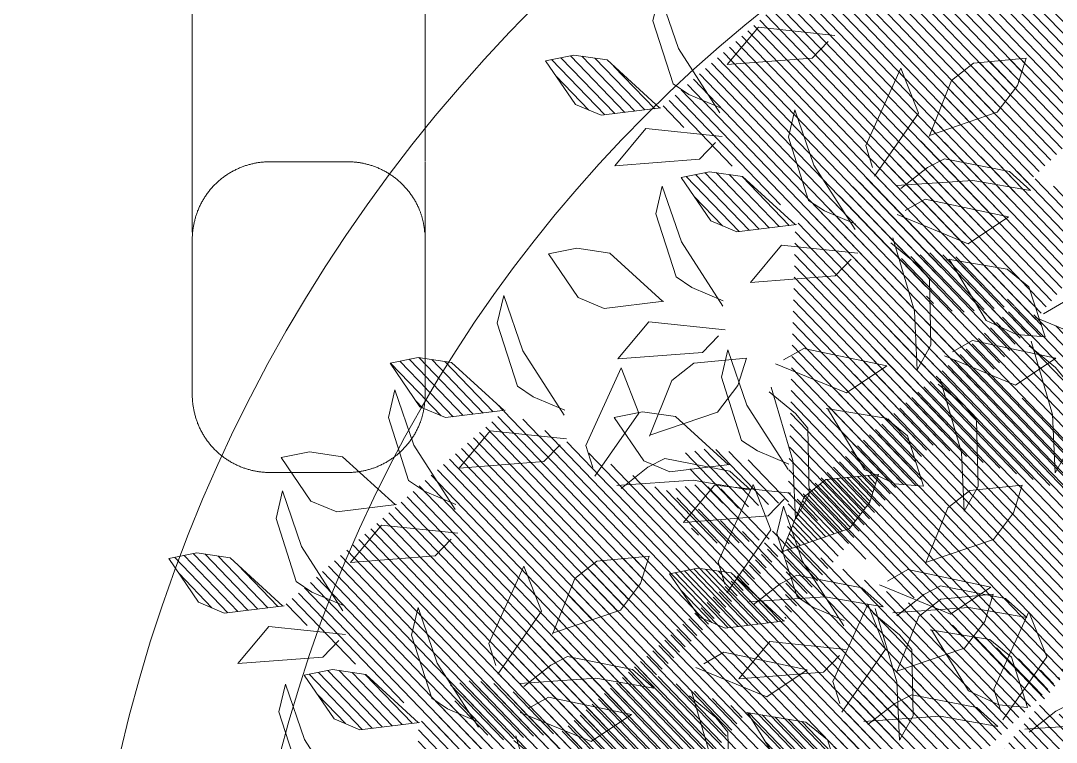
# Model space of a CAD drawing. Header units: millimetres. Extents: x 29001 to 40804, y -8833 to -5892.
# Drawn here: x 29661.36 to 29674.69, y -7836.44 to -7827.15 of the extents above; entities that cross this region are included whole.
import ezdxf

# ---------------------------------------------------------------- set-up
doc = ezdxf.new("R2010")
doc.units = ezdxf.units.MM
doc.layers.get('0').update_dxf_attribs({"lineweight": 0})
for name, color, linetype, lineweight in [('250', 250, 'Continuous', 0), ('wipeout', 254, 'Continuous', 0), ('xxx_Auto_Tefris_Tefris', 32, 'Continuous', 0)]:
    doc.layers.add(name, color=color, linetype=linetype, lineweight=lineweight)
pattern_1 = [(44.99999999999999, (-1654801.431530525, 54992.85112506725), (-0.0105615167030975, 0.0105615167030975), [])]
pattern_2 = [(44.99999999999999, (-1654802.36771532, 54993.52981670204), (-0.0105615167030975, 0.0105615167030975), [])]
pattern_3 = [(44.99999999999999, (-1654801.206286443, 54993.36646732662), (-0.0105615167030975, 0.0105615167030975), [])]

# ---------------------------------------------------------------- blocks, each defined once
blk = doc.blocks.new('xxx')
blk.add_wipeout([(-0.0038563226307764954, 0.08873120976568316), (-50.0000000000009, -2.9103830456733704e-11), (-50.00000000000818, 9.55513721065654), (-50.292762041409325, 9.139011421088071), (-50.83631307067571, 8.85902531686952), (-52.00000000000818, 8.848731940172001), (-52.67401403015992, 9.107214663308696), (-53.00000000000454, 9.755073906671896), (-52.991116387268455, 85.09641174248463), (-52.673100798657295, 85.7429005304366), (-51.50000000006276, 86.00285039969822), (-51.0000000000664, 86.00285039969822), (-50.29297322356161, 85.71052678196429), (-50.000000000059124, 85.00313718945472), (-49.90257671254312, 64.43126519254292), (-0.00784953983111622, 64.35234418897016), (-5.548456538702047e-11, 85.00313718947655), (0.29297322343608717, 85.71052678198612), (1.4999999999408773, 86.00285039973096), (2.673100798531772, 85.74290053046934), (2.67310079853541, 85.7429005304657), (2.999999999991818, 10.506697299984808), (2.674014030143557, 9.1072146633378), (1.9999999999918185, 8.845515776578395), (0.9999999999990944, 8.845515776578395), (5.777669688718617e-06, 9.847060783216875)]).dxf.layer = 'wipeout'
at = {"layer": 'xxx_Auto_Tefris_Tefris', "lineweight": 0}
for p, q in [((-52.00000000005821, 86.00285039969458), (-51.00000000006548, 86.00285039969458)), ((-53.00000000005821, 82.0028503996873), (-53.00000000005821, 85.09641174247372)), ((-50.00000000005821, 84.38643533670984), (-50.00000000006548, 85.00285039976006)), ((-50.00000000005821, 84.19978380899556), (-50.00000000005093, 84.38643533241702)), ((-50.00000000006548, 84.0028503996873), (-50.00000000005821, 84.19978380914108)), ((-50.00000000005093, 83.8059169902408), (-50.00000000006548, 84.0028503996873)), ((-50.00000000005821, 83.61926546696486), (-50.00000000005093, 83.80591699038632)), ((-50.00000000005821, 83.00285039969458), (-50.00000000005821, 83.61926546267932)), ((-50.00000000005093, 74.9506425582149), (-50.00000000006548, 82.90784653966693)), ((-53.00000000005093, 75.29267719846393), (-53.00000000005821, 81.99445867279428)), ((-52.00000000005821, 82.00285039970186), (-51.00000000005821, 82.00285039970186)), ((-52.00000000005821, 82.00285039970186), (-51.00000000005821, 82.00285039970186))]:
    blk.add_line(p, q, dxfattribs=at)
blk.add_arc((-52.00000000006548, 83.00285039970186), 1.000000000010322, 259.5158770194632, 270.0000000004169, dxfattribs=at)
for points, weights, knots in [([(-52.00000000006548, 86.003423979113), (-52.19074731245928, 86.0034234613704), (-52.36809470960725, 85.93319214418443), (-52.56066948047373, 85.85692940471199), (-52.70710678123578, 85.7104467615718), (-52.85355935316329, 85.56394884363544), (-52.92978830112406, 85.3713374647632), (-52.98270971808961, 85.23883958883381), (-52.99111638726754, 85.096411742481)], [1, 0.9822808755144997, 1, 0.979214849470797, 1, 0.9792242644061876, 1, 0.9871439157579914, 1], [0, 0, 0, 0.376964006034986, 0.376964006034986, 0.7854391047036913, 0.7854391047036913, 1.193959432640638, 1.193959432640638, 1.476855742426671, 1.476855742426671, 1.476855742426671]), ([(-50.00000000005821, 85.00313718945836), (-50.00309819407266, 85.19334083114518), (-50.07021169899235, 85.3713374647632), (-50.1464406469604, 85.56394884363544), (-50.29289321888064, 85.71044676156453), (-50.4393305196354, 85.85692940473382), (-50.63190529049461, 85.93319214419171), (-50.80925268765714, 86.00342346136313), (-51.00000000006548, 86.003423979113)], [1, 0.9852205703145346, 1, 0.9792242644063381, 1, 0.9792148494709468, 1, 0.9822808755145485, 1], [0, 0, 0, 0.3766923987142272, 0.3766923987142272, 0.7852127266510827, 0.7852127266510827, 1.19368782531984, 1.19368782531984, 1.570651831354827, 1.570651831354827, 1.570651831354827]), ([(-52.99105787555163, 82.9087108597596), (-52.98261058630305, 82.76658200033125), (-52.92978830112406, 82.63436333461141), (-52.85355935314874, 82.44175195574644), (-52.70710678124306, 82.29525403784646), (-52.56066948048101, 82.14877139465534), (-52.3680947096218, 82.07250865520473), (-52.190747312452, 82.00227733801148), (-52.00000000005821, 82.00227682028344)], [1, 0.9871700933550178, 1, 0.9792242644059944, 1, 0.9792148494707315, 1, 0.9822808755145506, 1], [0, 0, 0, 0.2823142881303127, 0.2823142881303127, 0.6908346160676748, 0.6908346160676748, 1.099309714736582, 1.099309714736582, 1.476273720771606, 1.476273720771606, 1.476273720771606]), ([(-51.00000000006548, 82.00227682029072), (-50.80925268764986, 82.00227733801876), (-50.63190529049461, 82.07250865520473), (-50.43933051964177, 82.14877139465534), (-50.29289321888064, 82.29525403783191), (-50.14644064695312, 82.44175195576099), (-50.07021169898508, 82.63436333461141), (-50.00309819407994, 82.8123599682367), (-50.00000000005093, 83.00256360994535)], [1, 0.9822808755144546, 1, 0.9792148494707895, 1, 0.9792242644062213, 1, 0.9852205703143819, 1], [0, 0, 0, 0.3769640060350233, 0.3769640060350233, 0.7854391047039204, 0.7854391047039204, 1.193959432641288, 1.193959432641288, 1.570651831356011, 1.570651831356011, 1.570651831356011])]:
    blk.add_rational_spline(points, weights, degree=2, knots=knots, dxfattribs=at)
blk = doc.blocks.new('U1')
at = {"lineweight": 0, "true_color": 0x6c822b}
h = blk.add_hatch(dxfattribs=at)
h.set_pattern_fill('ANSI31', color=67, scale=0.1194899212860037, style=0)
h.set_pattern_definition([(44.99999999999999, (-1654801.644562809, 54993.79263398196), (-0.0105615167030975, 0.0105615167030975), [])])
edge = h.paths.add_edge_path()
edge.add_line((-2359703.033922943, 78419.89190019596), (-2359703.017982949, 78420.00213242893))
edge.add_line((-2359703.017982949, 78420.00213242893), (-2359702.986023922, 78420.0429505133))
edge.add_line((-2359702.986023922, 78420.04295051332), (-2359702.893698097, 78420.07489501072))
edge.add_line((-2359702.893698097, 78420.07489501071), (-2359702.897249029, 78420.02165411241))
edge.add_line((-2359702.897249029, 78420.02165411241), (-2359702.92210587, 78419.96486377934))
edge.add_line((-2359702.92210587, 78419.96486377933), (-2359703.033962301, 78419.89387570707))
edge.add_line((-2359703.314796538, 78420.11135819885), (-2359703.298856543, 78420.22159043183))
edge.add_line((-2359703.298856543, 78420.22159043183), (-2359703.266897518, 78420.2624085162))
edge.add_line((-2359703.266897518, 78420.26240851618), (-2359703.174571692, 78420.29435301358))
edge.add_line((-2359703.174571692, 78420.29435301358), (-2359703.178122624, 78420.2411121153))
edge.add_line((-2359703.178122624, 78420.24111211533), (-2359703.202979465, 78420.18432178225))
edge.add_line((-2359703.202979465, 78420.18432178223), (-2359703.314835896, 78420.11333370999))
edge.add_line((-2359703.701254851, 78420.49339683286), (-2359703.805467824, 78420.53270185557))
edge.add_line((-2359703.805467824, 78420.53270185557), (-2359703.838445616, 78420.57270136358))
edge.add_line((-2359703.838445616, 78420.57270136356), (-2359703.849757749, 78420.66974024521))
edge.add_line((-2359703.849757749, 78420.66974024521), (-2359703.798530813, 78420.65480694745))
edge.add_line((-2359703.798530813, 78420.65480694745), (-2359703.748426058, 78420.61830327641))
edge.add_line((-2359703.748426058, 78420.61830327641), (-2359703.703192485, 78420.49378383442))
edge.add_line((-2359703.954492869, 78419.9764784614), (-2359703.938689388, 78419.86622657467))
edge.add_line((-2359703.938689388, 78419.86622657465), (-2359703.957835807, 78419.81805075142))
edge.add_line((-2359703.957835808, 78419.81805075139), (-2359704.037400503, 78419.76135888102))
edge.add_line((-2359704.037400503, 78419.76135888105), (-2359704.049012844, 78419.81343916443))
edge.add_line((-2359704.049012844, 78419.81343916441), (-2359704.041185871, 78419.8749350422))
edge.add_line((-2359704.041185871, 78419.87493504221), (-2359703.953897827, 78419.97459428602))
edge.add_line((-2359703.584125291, 78419.5743640415), (-2359703.568321808, 78419.46411215476))
edge.add_line((-2359703.568321808, 78419.46411215476), (-2359703.587468229, 78419.41593633153))
edge.add_line((-2359703.587468229, 78419.41593633153), (-2359703.667032924, 78419.35924446116))
edge.add_line((-2359703.667032924, 78419.35924446114), (-2359703.678645264, 78419.4113247445))
edge.add_line((-2359703.678645263, 78419.4113247445), (-2359703.670818291, 78419.47282062232))
edge.add_line((-2359703.670818291, 78419.47282062232), (-2359703.583530246, 78419.5724798661))
edge.add_line((-2359702.813718428, 78420.57511047866), (-2359702.797778434, 78420.68534271163))
edge.add_line((-2359702.797778434, 78420.68534271164), (-2359702.765819408, 78420.72616079602))
edge.add_line((-2359702.765819408, 78420.72616079601), (-2359702.673493583, 78420.75810529341))
edge.add_line((-2359702.673493583, 78420.75810529343), (-2359702.677044514, 78420.70486439514))
edge.add_line((-2359702.677044514, 78420.70486439513), (-2359702.701901356, 78420.64807406205))
edge.add_line((-2359702.701901355, 78420.64807406205), (-2359702.813757786, 78420.5770859898))
at = {"lineweight": 0}
h = blk.add_hatch(dxfattribs=at)
h.set_pattern_fill('ANSI31', color=63, scale=0.1194899212860037, style=0)
h.set_pattern_definition(pattern_2)
edge = h.paths.add_edge_path()
edge.add_line((-2359703.757075453, 78419.62908291603), (-2359703.741135458, 78419.73931514901))
edge.add_line((-2359703.741135459, 78419.73931514901), (-2359703.709176433, 78419.78013323339))
edge.add_line((-2359703.709176433, 78419.78013323338), (-2359703.616850608, 78419.81207773078))
edge.add_line((-2359703.616850608, 78419.81207773079), (-2359703.620401538, 78419.7588368325))
edge.add_line((-2359703.620401539, 78419.7588368325), (-2359703.64525838, 78419.70204649943))
edge.add_line((-2359703.64525838, 78419.70204649943), (-2359703.75711481, 78419.63105842717))
edge.add_line((-2359704.037949048, 78419.84854091892), (-2359704.022009055, 78419.95877315187))
edge.add_line((-2359704.022009055, 78419.9587731519), (-2359703.990050028, 78419.9995912363))
edge.add_line((-2359703.990050028, 78419.99959123626), (-2359703.897724203, 78420.03153573365))
edge.add_line((-2359703.897724203, 78420.03153573365), (-2359703.901275135, 78419.97829483535))
edge.add_line((-2359703.901275135, 78419.97829483534), (-2359703.926131976, 78419.92150450227))
edge.add_line((-2359703.926131976, 78419.92150450229), (-2359704.037988407, 78419.85051643004))
edge.add_line((-2359704.424407362, 78420.23057955292), (-2359704.528620335, 78420.26988457564))
edge.add_line((-2359704.528620335, 78420.26988457562), (-2359704.561598126, 78420.30988408363))
edge.add_line((-2359704.561598126, 78420.30988408365), (-2359704.572910259, 78420.4069229653))
edge.add_line((-2359704.572910259, 78420.4069229653), (-2359704.521683323, 78420.39198966754))
edge.add_line((-2359704.521683323, 78420.39198966752), (-2359704.471578568, 78420.35548599646))
edge.add_line((-2359704.471578568, 78420.35548599648), (-2359704.426344996, 78420.23096655452))
edge.add_line((-2359704.677645381, 78419.71366118143), (-2359704.661841898, 78419.6034092947))
edge.add_line((-2359704.661841898, 78419.60340929471), (-2359704.680988318, 78419.55523347147))
edge.add_line((-2359704.680988318, 78419.55523347147), (-2359704.760553014, 78419.4985416011))
edge.add_line((-2359704.760553014, 78419.49854160112), (-2359704.772165353, 78419.5506218845))
edge.add_line((-2359704.772165354, 78419.5506218845), (-2359704.764338381, 78419.61211776227))
edge.add_line((-2359704.764338381, 78419.61211776227), (-2359704.677050336, 78419.71177700607))
edge.add_line((-2359704.307277802, 78419.31154676157), (-2359704.291474318, 78419.20129487483))
edge.add_line((-2359704.291474318, 78419.20129487482), (-2359704.310620739, 78419.15311905158))
edge.add_line((-2359704.310620739, 78419.15311905161), (-2359704.390185433, 78419.09642718124))
edge.add_line((-2359704.390185434, 78419.09642718123), (-2359704.401797774, 78419.1485074646))
edge.add_line((-2359704.401797774, 78419.1485074646), (-2359704.393970802, 78419.2100033424))
edge.add_line((-2359704.393970802, 78419.21000334239), (-2359704.306682758, 78419.30966258615))
edge.add_line((-2359703.536870938, 78420.31229319873), (-2359703.520930945, 78420.4225254317))
edge.add_line((-2359703.520930945, 78420.4225254317), (-2359703.488971919, 78420.46334351606))
edge.add_line((-2359703.488971919, 78420.4633435161), (-2359703.396646093, 78420.4952880135))
edge.add_line((-2359703.396646093, 78420.49528801347), (-2359703.400197024, 78420.4420471152))
edge.add_line((-2359703.400197024, 78420.44204711523), (-2359703.425053866, 78420.38525678215))
edge.add_line((-2359703.425053866, 78420.38525678212), (-2359703.536910297, 78420.31426870986))
h = blk.add_hatch(dxfattribs=at)
h.set_pattern_fill('ANSI31', color=41, scale=0.1194899212860037, style=0)
h.set_pattern_definition(pattern_2)
edge = h.paths.add_edge_path()
edge.add_line((-2359704.127443032, 78420.17161826424), (-2359704.111503039, 78420.28185049721))
edge.add_line((-2359704.111503039, 78420.28185049722), (-2359704.079544012, 78420.3226685816))
edge.add_line((-2359704.079544012, 78420.32266858159), (-2359703.987218187, 78420.354613079))
edge.add_line((-2359703.987218187, 78420.354613079), (-2359703.990769119, 78420.3013721807))
edge.add_line((-2359703.990769119, 78420.30137218071), (-2359704.015625959, 78420.24458184764))
edge.add_line((-2359704.015625959, 78420.24458184764), (-2359704.12748239, 78420.17359377537))
edge.add_line((-2359704.264766115, 78419.80931676792), (-2359704.368979087, 78419.84862179065))
edge.add_line((-2359704.368979087, 78419.84862179066), (-2359704.401956879, 78419.88862129867))
edge.add_line((-2359704.401956879, 78419.88862129865), (-2359704.413269012, 78419.9856601803))
edge.add_line((-2359704.413269012, 78419.9856601803), (-2359704.362042075, 78419.97072688253))
edge.add_line((-2359704.362042075, 78419.97072688254), (-2359704.31193732, 78419.9342232115))
edge.add_line((-2359704.31193732, 78419.9342232115), (-2359704.266703748, 78419.80970376954))
edge.add_line((-2359704.09655147, 78419.56685746477), (-2359704.080747987, 78419.45660557803))
edge.add_line((-2359704.080747986, 78419.45660557803), (-2359704.099894406, 78419.40842975478))
edge.add_line((-2359704.099894406, 78419.40842975477), (-2359704.179459102, 78419.35173788441))
edge.add_line((-2359704.179459102, 78419.35173788443), (-2359704.191071443, 78419.4038181678))
edge.add_line((-2359704.191071443, 78419.4038181678), (-2359704.18324447, 78419.46531404559))
edge.add_line((-2359704.18324447, 78419.46531404556), (-2359704.095956426, 78419.56497328935))
edge.add_line((-2359703.362201986, 78419.56047467639), (-2359703.346398504, 78419.45022278964))
edge.add_line((-2359703.346398504, 78419.45022278966), (-2359703.365544924, 78419.40204696642))
edge.add_line((-2359703.365544924, 78419.40204696641), (-2359703.445109619, 78419.34535509604))
edge.add_line((-2359703.445109619, 78419.34535509604), (-2359703.456721959, 78419.39743537942))
edge.add_line((-2359703.456721959, 78419.39743537942), (-2359703.448894986, 78419.4589312572))
edge.add_line((-2359703.448894986, 78419.45893125724), (-2359703.361606942, 78419.55859050101))
at = {"lineweight": 0, "true_color": 0x6c822b}
h = blk.add_hatch(dxfattribs=at)
h.set_pattern_fill('ANSI31', color=67, scale=0.1194899212860037, style=0)
h.set_pattern_definition(pattern_3)
edge = h.paths.add_edge_path()
edge.add_line((-2359702.595646576, 78419.46573354062), (-2359702.579706581, 78419.57596577359))
edge.add_line((-2359702.579706581, 78419.57596577359), (-2359702.547747556, 78419.61678385797))
edge.add_line((-2359702.547747556, 78419.61678385797), (-2359702.455421729, 78419.64872835537))
edge.add_line((-2359702.455421729, 78419.64872835537), (-2359702.458972661, 78419.59548745707))
edge.add_line((-2359702.458972661, 78419.59548745707), (-2359702.483829502, 78419.53869712401))
edge.add_line((-2359702.483829502, 78419.538697124), (-2359702.595685934, 78419.46770905174))
edge.add_line((-2359702.87652017, 78419.6851915435), (-2359702.860580178, 78419.79542377648))
edge.add_line((-2359702.860580178, 78419.79542377646), (-2359702.82862115, 78419.83624186083))
edge.add_line((-2359702.828621151, 78419.83624186083), (-2359702.736295326, 78419.86818635823))
edge.add_line((-2359702.736295326, 78419.86818635825), (-2359702.739846257, 78419.81494545996))
edge.add_line((-2359702.739846258, 78419.81494545995), (-2359702.764703099, 78419.75815512687))
edge.add_line((-2359702.764703099, 78419.75815512688), (-2359702.876559529, 78419.68716705464))
edge.add_line((-2359703.262978484, 78420.0672301775), (-2359703.367191459, 78420.10653520022))
edge.add_line((-2359703.367191459, 78420.10653520022), (-2359703.40016925, 78420.14653470823))
edge.add_line((-2359703.40016925, 78420.14653470823), (-2359703.411481381, 78420.24357358988))
edge.add_line((-2359703.411481382, 78420.24357358986), (-2359703.360254446, 78420.2286402921))
edge.add_line((-2359703.360254446, 78420.22864029213), (-2359703.310149691, 78420.19213662109))
edge.add_line((-2359703.310149691, 78420.19213662107), (-2359703.264916119, 78420.0676171791))
edge.add_line((-2359703.516216504, 78419.55031180603), (-2359703.500413021, 78419.44005991927))
edge.add_line((-2359703.500413021, 78419.4400599193), (-2359703.519559441, 78419.39188409607))
edge.add_line((-2359703.519559441, 78419.39188409605), (-2359703.599124137, 78419.33519222567))
edge.add_line((-2359703.599124137, 78419.33519222567), (-2359703.610736477, 78419.38727250906))
edge.add_line((-2359703.610736476, 78419.38727250908), (-2359703.602909504, 78419.44876838686))
edge.add_line((-2359703.602909504, 78419.44876838685), (-2359703.51562146, 78419.54842763064))
edge.add_line((-2359703.145848925, 78419.14819738614), (-2359703.130045441, 78419.0379454994))
edge.add_line((-2359703.130045441, 78419.03794549941), (-2359703.149191862, 78418.98976967618))
edge.add_line((-2359703.149191862, 78418.98976967616), (-2359703.228756556, 78418.93307780579))
edge.add_line((-2359703.228756556, 78418.9330778058), (-2359703.240368897, 78418.98515808918))
edge.add_line((-2359703.240368897, 78418.98515808917), (-2359703.232541924, 78419.04665396697))
edge.add_line((-2359703.232541924, 78419.04665396699), (-2359703.145253881, 78419.14631321076))
edge.add_line((-2359702.375442061, 78420.14894382331), (-2359702.359502068, 78420.25917605628))
edge.add_line((-2359702.359502068, 78420.2591760563), (-2359702.32754304, 78420.29999414067))
edge.add_line((-2359702.327543041, 78420.29999414066), (-2359702.235217216, 78420.33193863806))
edge.add_line((-2359702.235217216, 78420.33193863806), (-2359702.238768147, 78420.27869773978))
edge.add_line((-2359702.238768147, 78420.27869773978), (-2359702.263624988, 78420.2219074067))
edge.add_line((-2359702.263624988, 78420.22190740671), (-2359702.375481419, 78420.15091933447))
at = {"lineweight": 0}
h = blk.add_hatch(dxfattribs=at)
h.set_pattern_fill('ANSI31', color=41, scale=0.1194899212860037, style=0)
h.set_pattern_definition(pattern_3)
edge = h.paths.add_edge_path()
edge.add_line((-2359702.966014155, 78420.0082688888), (-2359702.950074161, 78420.11850112177))
edge.add_line((-2359702.95007416, 78420.1185011218), (-2359702.918115134, 78420.15931920617))
edge.add_line((-2359702.918115135, 78420.15931920617), (-2359702.82578931, 78420.19126370359))
edge.add_line((-2359702.82578931, 78420.19126370357), (-2359702.829340241, 78420.13802280526))
edge.add_line((-2359702.829340241, 78420.13802280526), (-2359702.854197082, 78420.0812324722))
edge.add_line((-2359702.854197081, 78420.08123247222), (-2359702.966053513, 78420.01024439996))
edge.add_line((-2359703.103337237, 78419.64596739251), (-2359703.20755021, 78419.68527241523))
edge.add_line((-2359703.20755021, 78419.68527241523), (-2359703.240528002, 78419.72527192323))
edge.add_line((-2359703.240528001, 78419.72527192323), (-2359703.251840134, 78419.82231080488))
edge.add_line((-2359703.251840134, 78419.82231080488), (-2359703.200613198, 78419.80737750711))
edge.add_line((-2359703.200613198, 78419.80737750711), (-2359703.150508442, 78419.77087383605))
edge.add_line((-2359703.150508443, 78419.77087383605), (-2359703.105274871, 78419.6463543941))
edge.add_line((-2359702.935122593, 78419.40350808935), (-2359702.91931911, 78419.29325620261))
edge.add_line((-2359702.91931911, 78419.29325620261), (-2359702.93846553, 78419.24508037938))
edge.add_line((-2359702.93846553, 78419.24508037938), (-2359703.018030224, 78419.188388509))
edge.add_line((-2359703.018030224, 78419.18838850899), (-2359703.029642566, 78419.24046879236))
edge.add_line((-2359703.029642566, 78419.24046879237), (-2359703.021815593, 78419.30196467017))
edge.add_line((-2359703.021815593, 78419.30196467016), (-2359702.934527549, 78419.40162391395))
edge.add_line((-2359702.200773109, 78419.39712530098), (-2359702.184969626, 78419.28687341424))
edge.add_line((-2359702.184969627, 78419.28687341424), (-2359702.204116047, 78419.23869759099))
edge.add_line((-2359702.204116047, 78419.23869759099), (-2359702.283680742, 78419.18200572062))
edge.add_line((-2359702.283680741, 78419.18200572064), (-2359702.295293082, 78419.23408600403))
edge.add_line((-2359702.295293082, 78419.23408600401), (-2359702.28746611, 78419.2955818818))
edge.add_line((-2359702.28746611, 78419.2955818818), (-2359702.200178065, 78419.39524112559))
at = {"lineweight": 0, "true_color": 0x6c822b}
h = blk.add_hatch(dxfattribs=at)
h.set_pattern_fill('ANSI31', color=67, scale=0.1194899212860037, style=0)
h.set_pattern_definition(pattern_1)
edge = h.paths.add_edge_path()
edge.add_line((-2359702.820890658, 78418.95039128124), (-2359702.804950664, 78419.06062351422))
edge.add_line((-2359702.804950664, 78419.06062351423), (-2359702.772991638, 78419.1014415986))
edge.add_line((-2359702.772991638, 78419.1014415986), (-2359702.680665812, 78419.133386096))
edge.add_line((-2359702.680665812, 78419.133386096), (-2359702.684216744, 78419.0801451977))
edge.add_line((-2359702.684216744, 78419.0801451977), (-2359702.709073585, 78419.02335486464))
edge.add_line((-2359702.709073585, 78419.02335486462), (-2359702.820930016, 78418.95236679236))
edge.add_line((-2359703.101764254, 78419.16984928411), (-2359703.08582426, 78419.28008151708))
edge.add_line((-2359703.08582426, 78419.28008151709), (-2359703.053865233, 78419.32089960147))
edge.add_line((-2359703.053865233, 78419.32089960147), (-2359702.961539408, 78419.35284409887))
edge.add_line((-2359702.961539408, 78419.35284409886), (-2359702.96509034, 78419.29960320058))
edge.add_line((-2359702.96509034, 78419.29960320059), (-2359702.98994718, 78419.2428128675))
edge.add_line((-2359702.989947181, 78419.24281286748), (-2359703.101803612, 78419.17182479525))
edge.add_line((-2359703.488222567, 78419.5518879181), (-2359703.592435541, 78419.59119294083))
edge.add_line((-2359703.592435541, 78419.59119294085), (-2359703.625413332, 78419.63119244885))
edge.add_line((-2359703.625413331, 78419.63119244885), (-2359703.636725463, 78419.7282313305))
edge.add_line((-2359703.636725463, 78419.7282313305), (-2359703.585498528, 78419.71329803273))
edge.add_line((-2359703.585498528, 78419.71329803273), (-2359703.535393773, 78419.6767943617))
edge.add_line((-2359703.535393773, 78419.6767943617), (-2359703.490160201, 78419.55227491973))
edge.add_line((-2359703.741460585, 78419.03496954667), (-2359703.725657103, 78418.9247176599))
edge.add_line((-2359703.725657103, 78418.9247176599), (-2359703.744803523, 78418.87654183668))
edge.add_line((-2359703.744803523, 78418.87654183668), (-2359703.824368218, 78418.81984996631))
edge.add_line((-2359703.824368219, 78418.81984996631), (-2359703.835980559, 78418.87193024968))
edge.add_line((-2359703.835980559, 78418.8719302497), (-2359703.828153586, 78418.9334261275))
edge.add_line((-2359703.828153586, 78418.93342612749), (-2359703.740865542, 78419.03308537128))
edge.add_line((-2359703.371093007, 78418.63285512677), (-2359703.355289523, 78418.52260324002))
edge.add_line((-2359703.355289523, 78418.52260324002), (-2359703.374435944, 78418.4744274168))
edge.add_line((-2359703.374435944, 78418.4744274168), (-2359703.454000639, 78418.4177355464))
edge.add_line((-2359703.454000639, 78418.41773554643), (-2359703.465612979, 78418.46981582983))
edge.add_line((-2359703.465612979, 78418.46981582981), (-2359703.457786005, 78418.53131170761))
edge.add_line((-2359703.457786005, 78418.5313117076), (-2359703.370497962, 78418.63097095137))
edge.add_line((-2359702.600686143, 78419.63360156395), (-2359702.584746149, 78419.7438337969))
edge.add_line((-2359702.584746149, 78419.74383379692), (-2359702.552787123, 78419.7846518813))
edge.add_line((-2359702.552787123, 78419.78465188132), (-2359702.460461298, 78419.81659637873))
edge.add_line((-2359702.460461298, 78419.81659637872), (-2359702.464012228, 78419.76335548043))
edge.add_line((-2359702.464012229, 78419.76335548042), (-2359702.48886907, 78419.70656514732))
edge.add_line((-2359702.48886907, 78419.70656514734), (-2359702.6007255, 78419.6355770751))
at = {"lineweight": 0}
h = blk.add_hatch(dxfattribs=at)
h.set_pattern_fill('ANSI31', color=41, scale=0.1194899212860037, style=0)
h.set_pattern_definition(pattern_1)
edge = h.paths.add_edge_path()
edge.add_line((-2359703.191258236, 78419.49292662948), (-2359703.175318243, 78419.60315886243))
edge.add_line((-2359703.175318244, 78419.60315886242), (-2359703.143359217, 78419.64397694681))
edge.add_line((-2359703.143359217, 78419.6439769468), (-2359703.051033392, 78419.6759214442))
edge.add_line((-2359703.051033392, 78419.67592144421), (-2359703.054584323, 78419.6226805459))
edge.add_line((-2359703.054584324, 78419.62268054587), (-2359703.079441164, 78419.56589021282))
edge.add_line((-2359703.079441164, 78419.56589021283), (-2359703.191297595, 78419.49490214058))
edge.add_line((-2359703.32858132, 78419.13062513317), (-2359703.432794292, 78419.16993015588))
edge.add_line((-2359703.432794292, 78419.16993015587), (-2359703.465772083, 78419.20992966386))
edge.add_line((-2359703.465772083, 78419.20992966389), (-2359703.477084215, 78419.30696854554))
edge.add_line((-2359703.477084215, 78419.30696854551), (-2359703.425857279, 78419.29203524774))
edge.add_line((-2359703.42585728, 78419.29203524774), (-2359703.375752525, 78419.2555315767))
edge.add_line((-2359703.375752525, 78419.25553157668), (-2359703.330518953, 78419.1310121347))
edge.add_line((-2359703.160366674, 78418.88816582995), (-2359703.144563192, 78418.77791394322))
edge.add_line((-2359703.144563192, 78418.77791394324), (-2359703.163709612, 78418.72973812))
edge.add_line((-2359703.163709612, 78418.72973812), (-2359703.243274307, 78418.67304624963))
edge.add_line((-2359703.243274306, 78418.67304624962), (-2359703.254886648, 78418.725126533))
edge.add_line((-2359703.254886648, 78418.72512653303), (-2359703.247059675, 78418.78662241081))
edge.add_line((-2359703.247059674, 78418.7866224108), (-2359703.159771631, 78418.88628165459))
edge.add_line((-2359702.426017191, 78418.8817830416), (-2359702.410213707, 78418.77153115485))
edge.add_line((-2359702.410213708, 78418.77153115487), (-2359702.429360129, 78418.72335533162))
edge.add_line((-2359702.429360128, 78418.72335533162), (-2359702.508924824, 78418.66666346126))
edge.add_line((-2359702.508924824, 78418.66666346128), (-2359702.520537164, 78418.71874374466))
edge.add_line((-2359702.520537164, 78418.71874374463), (-2359702.512710192, 78418.78023962241))
edge.add_line((-2359702.512710191, 78418.78023962243), (-2359702.425422148, 78418.87989886622))
at = {"color": 67, "lineweight": 0, "true_color": 0x6c822b}
for points in [[(-2359703.165317571, 78420.01656208906), (-2359703.205431249, 78420.0654081055), (-2359703.222225389, 78420.09638409829), (-2359703.201041657, 78420.2171653312), (-2359703.166837367, 78420.25689455679), (-2359703.183229384, 78420.14960162138), (-2359703.170695533, 78420.00865729027)], [(-2359703.94073057, 78420.02727666133), (-2359703.962822028, 78420.06407907866), (-2359703.933366752, 78420.21864931453), (-2359703.881820017, 78420.14504447988), (-2359703.933366752, 78420.01255552813)], [(-2359703.880812195, 78420.00196105977), (-2359703.841750984, 78420.05165273113), (-2359703.815118515, 78420.07472364155), (-2359703.692609292, 78420.0800477937), (-2359703.646446218, 78420.05520195802), (-2359703.754751716, 78420.04810329633), (-2359703.889689685, 78420.00551049455)], [(-2359703.866496526, 78419.8603260152), (-2359703.888587983, 78419.89712843252), (-2359703.859132706, 78420.05169866838), (-2359703.807585974, 78419.97809383375), (-2359703.859132706, 78419.84560488198)], [(-2359703.202942878, 78419.96350148457), (-2359703.243639262, 78419.94985396376), (-2359703.388239303, 78420.01190554879), (-2359703.305260703, 78420.04639162356), (-2359703.18698133, 78419.96752225033)], [(-2359703.376043904, 78419.76763417425), (-2359703.416157581, 78419.81648019067), (-2359703.432951721, 78419.84745618347), (-2359703.411767989, 78419.9682374164), (-2359703.377563698, 78420.00796664198), (-2359703.393955715, 78419.90067370658), (-2359703.381421864, 78419.75972937544)], [(-2359703.351286309, 78419.82999077783), (-2359703.335346316, 78419.94022301078), (-2359703.30338729, 78419.98104109516), (-2359703.211061465, 78420.01298559256), (-2359703.214612396, 78419.95974469428), (-2359703.239469236, 78419.90295436121), (-2359703.351325667, 78419.83196628896)], [(-2359704.264766115, 78419.80931676792), (-2359704.368979087, 78419.84862179065), (-2359704.401956879, 78419.88862129865), (-2359704.413269012, 78419.9856601803), (-2359704.362042075, 78419.97072688254), (-2359704.31193732, 78419.9342232115), (-2359704.266703748, 78419.80970376954)], [(-2359704.167105201, 78419.7586486795), (-2359704.207218878, 78419.80749469595), (-2359704.224013018, 78419.83847068872), (-2359704.202829288, 78419.95925192167), (-2359704.168624994, 78419.99898114726), (-2359704.185017013, 78419.8916882118), (-2359704.172483162, 78419.7507438807)], [(-2359703.473704816, 78419.81830226266), (-2359703.57791779, 78419.85760728539), (-2359703.610895582, 78419.8976067934), (-2359703.622207714, 78419.99464567503), (-2359703.570980777, 78419.97971237729), (-2359703.520876023, 78419.94320870622), (-2359703.47564245, 78419.81868926428)], [(-2359704.126314877, 78419.76757551766), (-2359704.148406334, 78419.804377935), (-2359704.118951058, 78419.95894817084), (-2359704.067404325, 78419.88534333622), (-2359704.118951058, 78419.75285438444)], [(-2359703.173449646, 78419.71823401056), (-2359703.213563323, 78419.76708002698), (-2359703.230357463, 78419.79805601976), (-2359703.209173732, 78419.9188372527), (-2359703.174969441, 78419.95856647831), (-2359703.191361459, 78419.85127354287), (-2359703.178827608, 78419.71032921175)], [(-2359703.439652138, 78419.74902537659), (-2359703.461743596, 78419.78582779391), (-2359703.432288318, 78419.9403980298), (-2359703.380741586, 78419.86679319513), (-2359703.432288318, 78419.73430424338)], [(-2359703.27111056, 78419.76890209898), (-2359703.375323534, 78419.8082071217), (-2359703.408301325, 78419.84820662973), (-2359703.419613457, 78419.94524551135), (-2359703.368386521, 78419.93031221358), (-2359703.318281766, 78419.89380854256), (-2359703.273048193, 78419.76928910056)], [(-2359703.80657815, 78419.8350104136), (-2359703.767516939, 78419.88470208495), (-2359703.74088447, 78419.9077729954), (-2359703.618375247, 78419.91309714757), (-2359703.572212173, 78419.8882513119), (-2359703.680517672, 78419.88115265018), (-2359703.81545564, 78419.83855984843)], [(-2359704.066396501, 78419.74225991606), (-2359704.027335289, 78419.79195158742), (-2359704.000702821, 78419.81502249786), (-2359703.878193597, 78419.82034665001), (-2359703.832030524, 78419.79550081438), (-2359703.940336024, 78419.78840215263), (-2359704.075273991, 78419.74580935086)], [(-2359703.757075453, 78419.62908291603), (-2359703.741135459, 78419.73931514898), (-2359703.709176433, 78419.78013323338), (-2359703.616850608, 78419.81207773078), (-2359703.620401539, 78419.75883683248), (-2359703.64525838, 78419.70204649941), (-2359703.75711481, 78419.63105842717)], [(-2359703.379733763, 78419.72370977502), (-2359703.340672552, 78419.77340144636), (-2359703.314040084, 78419.79647235674), (-2359703.191530859, 78419.80179650895), (-2359703.145367784, 78419.77695067329), (-2359703.253673285, 78419.76985201154), (-2359703.388611253, 78419.72725920979)], [(-2359704.204730507, 78419.70558807497), (-2359704.245426891, 78419.69194055421), (-2359704.390026932, 78419.7539921392), (-2359704.307048331, 78419.78847821397), (-2359704.188768959, 78419.70960884074)], [(-2359703.84544128, 78419.54811751479), (-2359703.867532738, 78419.5849199321), (-2359703.838077462, 78419.73949016798), (-2359703.786530729, 78419.66588533334), (-2359703.838077461, 78419.53339638158)], [(-2359703.390561655, 78419.50121982972), (-2359703.430675331, 78419.55006584614), (-2359703.447469471, 78419.5810418389), (-2359703.426285741, 78419.70182307185), (-2359703.392081449, 78419.74155229743), (-2359703.408473467, 78419.63425936202), (-2359703.395939615, 78419.4933150309)], [(-2359703.211074953, 78419.66517340606), (-2359703.251771336, 78419.65152588526), (-2359703.396371377, 78419.71357747025), (-2359703.313392778, 78419.74806354502), (-2359703.195113405, 78419.66919417182)], [(-2359703.488222567, 78419.5518879181), (-2359703.592435541, 78419.59119294085), (-2359703.625413331, 78419.63119244885), (-2359703.636725463, 78419.72823133047), (-2359703.585498528, 78419.71329803272), (-2359703.535393773, 78419.6767943617), (-2359703.4901602, 78419.55227491971)], [(-2359704.034614549, 78419.6694622104), (-2359704.003038491, 78419.64038639754), (-2359703.987693801, 78419.48378463641), (-2359704.057910664, 78419.539858957), (-2359704.045832072, 78419.6815081562)], [(-2359704.099240843, 78419.67684690263), (-2359704.122697797, 78419.61815438376), (-2359704.141740401, 78419.58850755481), (-2359704.257772129, 78419.54884025246), (-2359704.309069256, 78419.55965457566), (-2359704.207164968, 78419.59701750112), (-2359704.08972262, 78419.67594592989)], [(-2359703.36489136, 78419.67046411424), (-2359703.388348313, 78419.6117715954), (-2359703.407390917, 78419.58212476644), (-2359703.523422646, 78419.5424574641), (-2359703.574719774, 78419.55327178731), (-2359703.472815485, 78419.59063471275), (-2359703.355373136, 78419.66956314158)], [(-2359703.300265066, 78419.66307942203), (-2359703.268689007, 78419.63400360917), (-2359703.253344318, 78419.47740184805), (-2359703.323561181, 78419.53347616867), (-2359703.311482588, 78419.67512536782)], [(-2359703.191258236, 78419.49292662945), (-2359703.175318244, 78419.6031588624), (-2359703.143359217, 78419.6439769468), (-2359703.051033392, 78419.67592144421), (-2359703.054584324, 78419.6226805459), (-2359703.079441164, 78419.56589021283), (-2359703.191297594, 78419.49490214058)], [(-2359703.279624065, 78419.41196122821), (-2359703.301715523, 78419.44876364553), (-2359703.272260246, 78419.6033338814), (-2359703.220713513, 78419.52972904677), (-2359703.272260247, 78419.397240095)], [(-2359703.785522906, 78419.5228019132), (-2359703.746461695, 78419.57249358456), (-2359703.719829226, 78419.59556449497), (-2359703.597320002, 78419.60088864715), (-2359703.551156928, 78419.57604281149), (-2359703.659462428, 78419.56894414978), (-2359703.794400394, 78419.52635134797)], [(-2359704.09655147, 78419.56685746474), (-2359704.080747986, 78419.45660557803), (-2359704.099894406, 78419.40842975478), (-2359704.179459102, 78419.35173788443), (-2359704.191071443, 78419.4038181678), (-2359704.18324447, 78419.46531404559), (-2359704.095956426, 78419.56497328938)], [(-2359703.587619184, 78419.55457243552), (-2359703.556043125, 78419.52549662266), (-2359703.540698436, 78419.36889486152), (-2359703.610915299, 78419.42496918216), (-2359703.598836706, 78419.56661838133)], [(-2359703.652245478, 78419.56195712773), (-2359703.67570243, 78419.50326460887), (-2359703.694745034, 78419.47361777995), (-2359703.810776764, 78419.43395047763), (-2359703.86207389, 78419.44476480082), (-2359703.760169602, 78419.48212772624), (-2359703.642727255, 78419.56105615504)], [(-2359703.362201986, 78419.56047467639), (-2359703.346398504, 78419.45022278966), (-2359703.365544924, 78419.40204696641), (-2359703.445109619, 78419.34535509604), (-2359703.456721959, 78419.39743537943), (-2359703.448894986, 78419.4589312572), (-2359703.361606943, 78419.558590501)], [(-2359703.428186961, 78419.44815922518), (-2359703.468883344, 78419.43451170443), (-2359703.613483385, 78419.4965632894), (-2359703.530504785, 78419.53104936417), (-2359703.412225411, 78419.45217999094)], [(-2359703.601287986, 78419.25229191486), (-2359703.641401662, 78419.3011379313), (-2359703.658195802, 78419.3321139241), (-2359703.637012072, 78419.45289515702), (-2359703.60280778, 78419.49262438263), (-2359703.619199798, 78419.38533144718), (-2359703.606665947, 78419.24438711608)], [(-2359703.698948899, 78419.30296000332), (-2359703.803161872, 78419.34226502602), (-2359703.836139664, 78419.38226453403), (-2359703.847451795, 78419.47930341565), (-2359703.79622486, 78419.46437011793), (-2359703.746120104, 78419.42786644686), (-2359703.700886532, 78419.3033470049)], [(-2359703.649556104, 78419.45196768988), (-2359703.63375262, 78419.34171580315), (-2359703.652899042, 78419.2935399799), (-2359703.732463737, 78419.23684810955), (-2359703.744076076, 78419.28892839294), (-2359703.736249104, 78419.35042427073), (-2359703.648961061, 78419.4500835145)], [(-2359703.21970569, 78419.38664562663), (-2359703.180644479, 78419.43633729797), (-2359703.154012011, 78419.45940820838), (-2359703.031502787, 78419.46473236062), (-2359702.985339711, 78419.43988652491), (-2359703.093645212, 78419.43278786319), (-2359703.22858318, 78419.39019506141)], [(-2359703.887744653, 78419.42691708393), (-2359703.856168594, 78419.39784127109), (-2359703.840823905, 78419.24123950994), (-2359703.911040768, 78419.29731383057), (-2359703.898962175, 78419.43896302971)], [(-2359703.949681573, 78419.3243123383), (-2359703.93387809, 78419.21406045156), (-2359703.95302451, 78419.16588462831), (-2359704.032589206, 78419.10919275795), (-2359704.044201545, 78419.1612730413), (-2359704.036374574, 78419.22276891912), (-2359703.949086529, 78419.32242816292)], [(-2359703.230920406, 78419.07995704471), (-2359703.271034084, 78419.12880306115), (-2359703.287828224, 78419.15977905392), (-2359703.266644491, 78419.28056028686), (-2359703.2324402, 78419.32028951246), (-2359703.248832218, 78419.21299657704), (-2359703.236298367, 78419.07205224589)], [(-2359703.32858132, 78419.13062513317), (-2359703.432794292, 78419.16993015588), (-2359703.465772083, 78419.20992966386), (-2359703.477084215, 78419.30696854553), (-2359703.42585728, 78419.29203524775), (-2359703.375752525, 78419.25553157671), (-2359703.330518953, 78419.13101213472)], [(-2359703.638913292, 78419.19923131035), (-2359703.679609674, 78419.18558378957), (-2359703.824209715, 78419.24763537457), (-2359703.741231116, 78419.28212144932), (-2359703.622951744, 78419.20325207611)], [(-2359703.190130082, 78419.08888388287), (-2359703.212221539, 78419.12568630022), (-2359703.182766263, 78419.28025653606), (-2359703.13121953, 78419.20665170143), (-2359703.182766263, 78419.07416274965)], [(-2359703.679523666, 78419.1375742923), (-2359703.647947607, 78419.10849847941), (-2359703.632602917, 78418.9518967183), (-2359703.70281978, 78419.00797103891), (-2359703.690741188, 78419.14962023807)], [(-2359703.130211706, 78419.06356828129), (-2359703.091150495, 78419.11325995265), (-2359703.064518027, 78419.13633086305), (-2359702.942008801, 78419.14165501526), (-2359702.895845728, 78419.11680917957), (-2359703.004151228, 78419.10971051785), (-2359703.139089196, 78419.06711771605)], [(-2359703.268545712, 78419.0268964402), (-2359703.309242095, 78419.01324891942), (-2359703.453842136, 78419.07530050441), (-2359703.370863535, 78419.10978657917), (-2359703.252584164, 78419.03091720594)], [(-2359703.163056048, 78418.99815526782), (-2359703.186513002, 78418.93946274894), (-2359703.205555606, 78418.90981592005), (-2359703.321587333, 78418.87014861767), (-2359703.372884461, 78418.8809629409), (-2359703.270980173, 78418.91832586631), (-2359703.153537826, 78418.99725429513)], [(-2359703.500725391, 78418.93970847652), (-2359703.469149332, 78418.91063266365), (-2359703.453804641, 78418.75403090256), (-2359703.524021504, 78418.81010522317), (-2359703.511942913, 78418.95175442233)], [(-2359703.160366674, 78418.88816582995), (-2359703.144563192, 78418.77791394324), (-2359703.163709612, 78418.72973812), (-2359703.243274306, 78418.67304624962), (-2359703.254886648, 78418.725126533), (-2359703.247059674, 78418.7866224108), (-2359703.159771631, 78418.88628165457)], [(-2359703.309156085, 78418.7354598724), (-2359703.277580027, 78418.70638405954), (-2359703.262235336, 78418.54978229843), (-2359703.332452201, 78418.605856619), (-2359703.320373608, 78418.74750581822)], [(-2359703.016186151, 78418.75561014136), (-2359703.039643105, 78418.69691762251), (-2359703.058685709, 78418.66727079355), (-2359703.174717437, 78418.62760349122), (-2359703.226014565, 78418.6384178144), (-2359703.124110276, 78418.67578073985), (-2359703.006667929, 78418.75470916866)]]:
    blk.add_lwpolyline(points, dxfattribs=at)
at = {"color": 63, "lineweight": 0}
for points in [[(-2359704.037949048, 78419.84854091892), (-2359704.022009055, 78419.95877315187), (-2359703.990050028, 78419.99959123628), (-2359703.897724203, 78420.03153573365), (-2359703.901275135, 78419.97829483537), (-2359703.926131976, 78419.92150450229), (-2359704.037988407, 78419.85051643004)], [(-2359704.436910185, 78419.61840011131), (-2359704.405334127, 78419.58932429846), (-2359704.389989437, 78419.43272253731), (-2359704.4602063, 78419.48879685794), (-2359704.448127708, 78419.63044605714)]]:
    blk.add_lwpolyline(points, dxfattribs=at)
at = {"layer": '250', "lineweight": 0}
for points in [[(-2359703.952370945, 78419.43430177616), (-2359703.975827899, 78419.37560925733), (-2359703.994870504, 78419.34596242839), (-2359704.110902231, 78419.30629512602), (-2359704.16219936, 78419.31710944923), (-2359704.060295071, 78419.35447237465), (-2359703.942852723, 78419.43340080346)], [(-2359704.309967174, 78419.42153619941), (-2359704.333424128, 78419.36284368057), (-2359704.352466733, 78419.33319685161), (-2359704.46849846, 78419.29352954928), (-2359704.519795589, 78419.30434387249), (-2359704.4178913, 78419.34170679792), (-2359704.300448953, 78419.42063522672)], [(-2359704.245340881, 78419.4141515072), (-2359704.213764823, 78419.38507569433), (-2359704.198420133, 78419.22847393321), (-2359704.268636995, 78419.28454825383), (-2359704.256558402, 78419.426197453)], [(-2359704.307277802, 78419.31154676156), (-2359704.291474318, 78419.20129487482), (-2359704.310620739, 78419.1531190516), (-2359704.390185434, 78419.0964271812), (-2359704.401797774, 78419.14850746459), (-2359704.393970802, 78419.21000334239), (-2359704.306682758, 78419.30966258614)], [(-2359703.744149959, 78419.1449589845), (-2359703.767606913, 78419.08626646567), (-2359703.786649518, 78419.05661963674), (-2359703.902681245, 78419.01695233438), (-2359703.953978373, 78419.02776665754), (-2359703.852074084, 78419.06512958303), (-2359703.734631736, 78419.14405801182)], [(-2359703.741460585, 78419.03496954669), (-2359703.725657103, 78418.9247176599), (-2359703.744803523, 78418.8765418367), (-2359703.824368219, 78418.81984996631), (-2359703.835980559, 78418.87193024968), (-2359703.828153586, 78418.93342612746), (-2359703.740865542, 78419.03308537128)], [(-2359703.565351684, 78418.94709316872), (-2359703.588808637, 78418.8884006499), (-2359703.607851241, 78418.85875382097), (-2359703.723882969, 78418.81908651862), (-2359703.775180097, 78418.82990084181), (-2359703.673275809, 78418.86726376726), (-2359703.555833461, 78418.94619219605)], [(-2359703.56266231, 78418.83710373088), (-2359703.546858826, 78418.72685184416), (-2359703.566005248, 78418.6786760209), (-2359703.645569943, 78418.62198415057), (-2359703.657182283, 78418.67406443393), (-2359703.64935531, 78418.73556031172), (-2359703.562067267, 78418.83521955553)], [(-2359703.373782379, 78418.74284456462), (-2359703.397239333, 78418.6841520458), (-2359703.416281938, 78418.65450521684), (-2359703.532313665, 78418.61483791447), (-2359703.583610794, 78418.6256522377), (-2359703.481706505, 78418.66301516313), (-2359703.364264157, 78418.74194359193)], [(-2359703.371093007, 78418.63285512677), (-2359703.355289523, 78418.52260324002), (-2359703.374435944, 78418.4744274168), (-2359703.454000639, 78418.4177355464), (-2359703.465612979, 78418.46981582981), (-2359703.457786005, 78418.53131170763), (-2359703.370497963, 78418.63097095139)]]:
    blk.add_lwpolyline(points, dxfattribs=at)
blk = doc.blocks.new('MOBİLYALAR')
at = {"color": 240, "true_color": 0xed1f24, "rotation": 180}
blk.add_blockref('xxx', (468.7778993861466, -1425.160636145156), dxfattribs=at)
for radius in [20, 18]:
    blk.add_circle((537.3386991177285, -1519.293796764505), radius)
at = {"lineweight": 0, "extrusion": (3.020000000000003e-14, 7.374000000000091e-13, -1), "xscale": -6.952506840120427, "yscale": 6.952506840120427, "zscale": 6.952506840120427, "rotation": 91.17525946963923}
blk.add_blockref('U1', (881067.1216886297, -16392732.89978873, -1.10399183433979e-09), dxfattribs=at)

msp = doc.modelspace()

# ---------------------------------------------------------------- block references
at = {"color": 6}
msp.add_blockref('MOBİLYALAR', (29144.79192030808, -6321.79912104841), dxfattribs=at)

doc.saveas('drawing.dxf')
